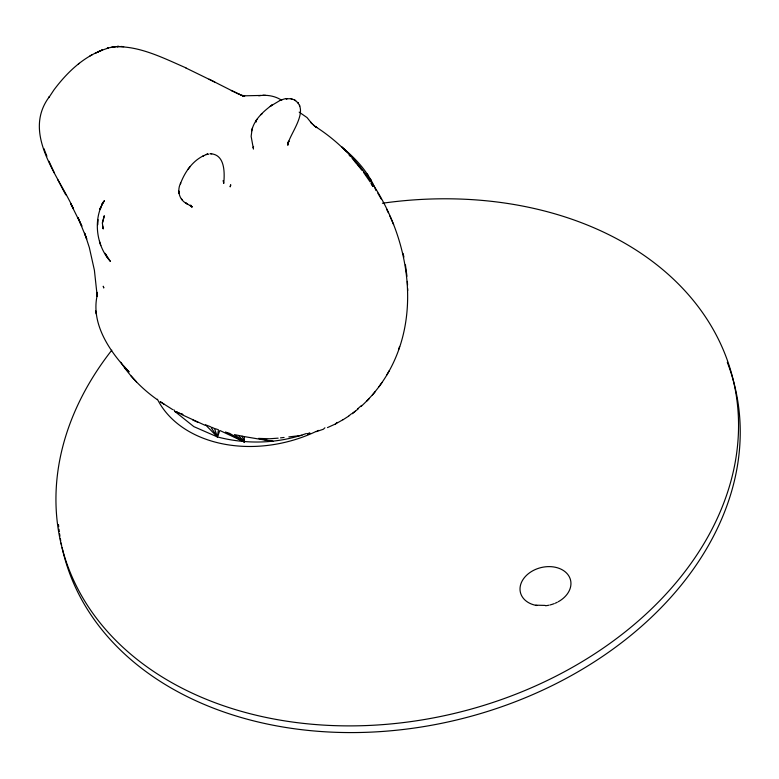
<?xml version="1.0" encoding="UTF-8"?>
<svg xmlns="http://www.w3.org/2000/svg" width="779" height="779" viewBox="0 0 779 779"><rect width="100%" height="100%" fill="white"/><g stroke="black" fill="none" stroke-linecap="round" stroke-linejoin="round"><path stroke-width="1.17" d="M101.718 205.023L104.396 200.651C92.837 218.256 95.875 245.336 110.394 261.413L105.077 253.282L107.054 257.197M288.074 142.742L287.802 145.264L288.288 142.314L287.928 143.949L287.763 142.158L288.026 143.317M123.579 365.955L129.11 371.904C109.975 352.04 90.442 323.723 97.326 294.744L97.093 295.845L97.278 292.388L97.346 296.322M98.057 219.649L97.765 224.761M97.229 295.26L97.365 293.255M102.507 222.911L104.298 215.744L102.322 222.93L103.256 228.958L102.789 227.273M306.371 433.513C277.947 443.709 246.583 444.614 217.409 436.931L218.432 429.687M251.578 130.999L252.065 129.324L251.14 136.383L253.282 148.127L253.545 146.442M100.316 209.444L101.192 206.26M251.997 129.557C254.83 118.983 263.575 111.319 272.017 104.98L270.284 106.285L280.596 100.121L284.812 98.836L290.567 98.699M252.25 128.652L252.523 127.766M361.271 406.278C446.435 327.813 404.359 183.036 315.3 126.529L316.8 127.571L314.404 125.867M398.497 349.703L399.608 346.46M173.853 409.744L175.178 411.702L193.825 426.619L217.409 436.931L219.863 430.485L244.421 441.985L244.207 436.581L234.421 434.604L244.421 441.985L242.142 436.221M288.035 143.375L288.921 141.067L288.444 142.206C292.076 130.853 310.422 108.038 293.293 99.4M101.397 206.016L102.088 204.361M386.803 374.923L389.247 370.677M255.736 121.193L256.982 119.275L256.164 120.531M206.756 154.398L203.076 155.897L203.932 155.557C192.442 160.932 184.701 172.208 180.407 183.844L180.689 183.016C176.706 190.582 179.209 200.261 187.272 203.942L185.792 202.988L192.179 206.902L190.173 205.364L191.936 207.058L190.962 205.656M378.983 386.744L381.992 382.479M188.041 169.277L190.144 166.511M372.411 395.06L375.371 391.467M366.928 400.99L369.441 398.381M324.892 427.798L323.353 429.248L316.303 431.624L318.368 430.378M327.472 427.603L335.389 424.019L337.132 422.384M357.444 409.033L361.592 405.411M348.943 415.85L351.095 414.058M355.351 411.205L351.981 413.776L358.097 409.024M185.967 67.87C163.308 58.026 137.951 44.958 113.179 46.974L115.448 46.643L109.05 47.782L101.182 50.499L102.439 50.022C82.457 57.558 66.595 73.022 53.985 89.858L48.853 97.609L49.505 96.518C21.763 133.258 58.045 175.148 73.314 208.509L70.704 203.708L81.873 226.192L77.968 217.516L86.742 239.046L84.658 233.213L89.332 247.556L94.395 270.216L97.229 296.429M78.367 64.024L79.302 63.313M348.69 416.113L343.013 419.774M342.818 419.803L335.389 424.019M89.887 56L92.078 54.764M309.477 432.949L307.345 433.922L310.208 433.28M208.1 154.086L206.231 154.534L208.11 154.164L207.087 154.31M112.692 46.993L110.959 47.344M238.277 93.84L239.708 94.541L231.324 90.461L241.139 95.135L240.623 94.911L244.723 95.983L242.172 95.603L244.343 95.817L242.941 95.846L260.838 95.447M258.755 95.778C266.038 94.58 273.965 95.69 280.382 99.459M278.142 438.158L269.612 438.762L258.511 438.402L273.195 441.459L244.207 436.581M280.518 437.876L284.082 437.467M288.834 436.912L301.892 435.383M209.872 153.862L210.466 153.833M545.105 605.41L535.806 605.176M265.629 95.389L262.971 95.262M123.686 46.662L120.988 46.458M210.953 153.814L211.664 153.872M211.498 153.823C225.17 155.372 224.683 173.104 223.758 183.416L223.125 180.562M182.695 414.525L175.178 411.702L177.544 412.101M215.471 428.801L217.448 429.395M175.178 411.702L182.802 414.389M210.612 426.775L205.413 424.75L217.409 436.931L214.488 428.508L211.576 427.213M205.49 425.5L181.809 414.623M192.841 420.056L198.207 422.471M185.83 67.948L214.77 82.068M209.074 79.195L231.665 90.617M244.421 441.985L225.462 432.131L229.63 433.387L244.421 441.985L238.51 435.5M295.708 100.588L294.647 99.965M172.675 409.579L160.523 401.896M299.175 112.127L307.043 117.58L311.96 123.666L310.792 122.225L311.269 122.878M160.172 401.643L164.262 404.389M157.241 399.637C142.927 389.549 130.346 376.939 120.784 362.245M313.343 124.971L314.726 126.101L311.658 123.325M342.994 148.098C356.899 159.529 369.402 173.62 375.984 190.582M341.777 146.695L346.743 151.739M349.158 155.148L350.492 156.56M136.549 381.983L131.018 375.906M352.127 158.293L362.303 170.65M355.117 161.662L356.091 162.792M361.563 169.238L357.717 164.379M125.039 368.37L125.614 369.11M363.491 172.266L370.152 181.935M211.226 427.7L217.409 436.931M367.221 174.009L368.409 175.879M371.164 183.552L372.722 186.093M371.184 183.581L372.781 186.191M381.194 198.947L377.825 193.153M370.22 178.712L371.155 180.338M65.787 194.857L57.714 179.589M388.332 212.735L386.559 209.074M54.335 172.889L48.989 161.263M389.919 216.104L393.609 224.595M190.758 205.12L191.342 206.493M43.848 148.516L46.896 156.248M299.808 106.041L299.496 105.214M99.469 241.344L100.754 245.551M403.911 257.089L403.045 253.389M102.935 227.799L102.624 225.949M405.431 264.899L406.959 276.253M95.71 310.84L96.09 313.801M407.553 284.978L407.339 281.385M253.321 147.212L253.418 149.101M407.67 288.551L407.699 290.645M382.411 203.241A345.925 257.479 -14.1 0 1 733.954 468.607A345.925 257.479 -14.1 0 1 273.088 718.851A345.925 257.479 -14.1 0 1 111.787 350.19M727.294 362.303A345.925 257.479 -14.1 0 1 473.194 715.687A345.925 257.479 -14.1 0 1 62.106 547.695M61.619 545.407A345.925 257.479 -14.1 0 1 61.151 543.099M60.723 540.792A345.925 257.479 -14.1 0 1 60.314 538.484M59.944 536.156A345.925 257.479 -14.1 0 1 59.594 533.839M59.272 531.502A345.925 257.479 -14.1 0 1 58.98 529.175M58.717 526.838A345.925 257.479 -14.1 0 1 58.483 524.491M536.809 605.526A25.814 19.212 -14.1 0 1 524.179 577.911A25.814 19.212 -14.1 0 1 563.977 570.89A25.814 19.212 -14.1 0 1 558.251 601.748M557.277 602.255A25.814 19.212 -14.1 0 1 555.261 603.199M554.229 603.618A25.814 19.212 -14.1 0 1 549.945 604.971M548.844 605.215A25.814 19.212 -14.1 0 1 545.524 605.75M316.118 431.439A117.113 87.17 -14.1 0 1 157.416 399.228M256.135 120.901L256.106 121.826L256.135 120.901M230.701 184.935L230.195 186.707L230.701 184.935M100.17 208.159L99.8 209.463L100.17 208.159M102.526 203.261L102.107 204.147L102.507 203.3M103.646 201.634L103.032 202.618L103.646 201.634M261.968 113.646L260.975 114.63L261.968 113.646M98.787 51.531L97.803 52.037L101.474 50.372L98.787 51.531M281.326 99.848L280.391 100.296L281.326 99.848M96.323 52.69L95.427 53.089L96.323 52.69M280.81 100.043L282.076 99.624L280.81 100.043M108.213 48.035L107.025 48.415L108.213 48.035M118.077 46.458L116.947 46.633L119.031 46.419L117.278 46.477L118.077 46.458M286.545 98.651L286.039 98.68L287.285 98.621L286.545 98.651M244.226 95.759L242.298 95.817L244.343 95.817M291.784 99.099L291.015 99.089L292.398 99.147L291.784 99.099M182.062 199.648L181.429 198.947L182.062 199.648M298.133 102.867L297.812 102.458L298.133 102.867M103.578 287.315L103.276 286.234L103.743 287.987L103.578 287.315M178.897 193.465L178.79 191.196L178.897 193.465"/></g></svg>
